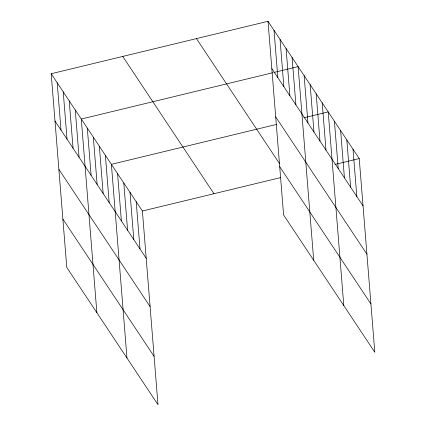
<?xml version="1.0" encoding="UTF-8"?>
<svg xmlns="http://www.w3.org/2000/svg" width="426" height="426" viewBox="0 0 426 426"><rect width="100%" height="100%" fill="white"/><g stroke="black" fill="none" stroke-linecap="round" stroke-linejoin="round"><path stroke-width="0.64" d="M51.189 73.735L142.401 211.019L157.987 404.7L66.77 267.416L51.189 73.735L268.013 21.3L359.23 158.584L374.811 352.265L283.599 214.981L268.013 21.3M272.56 72.782L81.286 119.035L96.872 312.721M273.838 72.473L298.115 66.605L313.701 260.286M276.469 124.419L111.388 164.34L126.975 358.021M303.94 117.778L328.217 111.905L343.798 305.591M142.401 211.019L280.686 177.578M334.953 164.452L359.23 158.584M271.82 68.591L363.037 205.875M275.707 116.9L366.924 254.184M196.461 38.601L279.648 163.808M279.712 166.672L370.929 303.956M122.741 56.429L213.953 193.713M54.991 121.027L146.209 258.31M58.879 169.335L150.096 306.619M62.883 219.108L154.1 356.392M353.026 149.249L356.834 196.54M346.823 139.914L350.63 187.206M340.624 130.58L344.426 177.871M334.421 121.245L338.223 168.536M322.194 102.847L326.002 150.138M316.177 93.784L319.979 141.081M310.155 84.726L313.962 132.017M304.137 75.663L307.939 122.96M292.098 57.542L295.9 104.833M286.075 48.484L289.882 95.775M280.052 39.421L283.86 86.712M274.035 30.363L277.837 77.654M136.198 201.679L140.005 248.976M129.999 192.344L133.801 239.641M123.796 183.01L127.598 230.306M117.592 173.675L121.399 220.966M105.371 155.282L109.173 202.574M99.349 146.219L103.156 193.51M93.326 137.156L97.133 184.453M87.309 128.098L91.111 175.39M75.269 109.977L79.071 157.269M69.246 100.914L73.054 148.211M63.229 91.856L67.031 139.148M57.206 82.793L61.014 130.084"/></g></svg>
